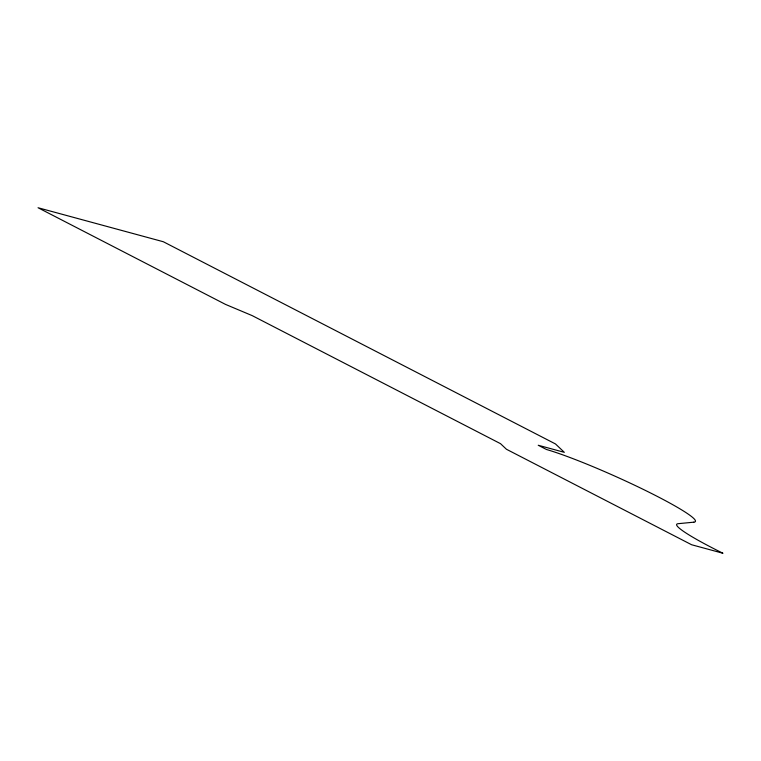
<?xml version="1.0" encoding="UTF-8"?>
<svg xmlns="http://www.w3.org/2000/svg" width="761" height="761" viewBox="0 0 761 761"><rect width="100%" height="100%" fill="white"/><g stroke="black" fill="none" stroke-linecap="round" stroke-linejoin="round"><path stroke-width="1.14" d="M693.813 522.179L678.203 523.682A85.784 7.924 24.2 0 0 722.95 553.257L691.625 544.752L506.436 449.256L500.529 443.673L252.224 315.634L225.446 304.371L38.05 207.743L163.33 241.741L555.482 443.948L564.329 452.338L538.227 445.252L546.398 449.466A90.093 8.323 24.2 0 1 646.175 490.807A90.093 8.323 24.2 0 1 693.813 522.179"/></g></svg>
